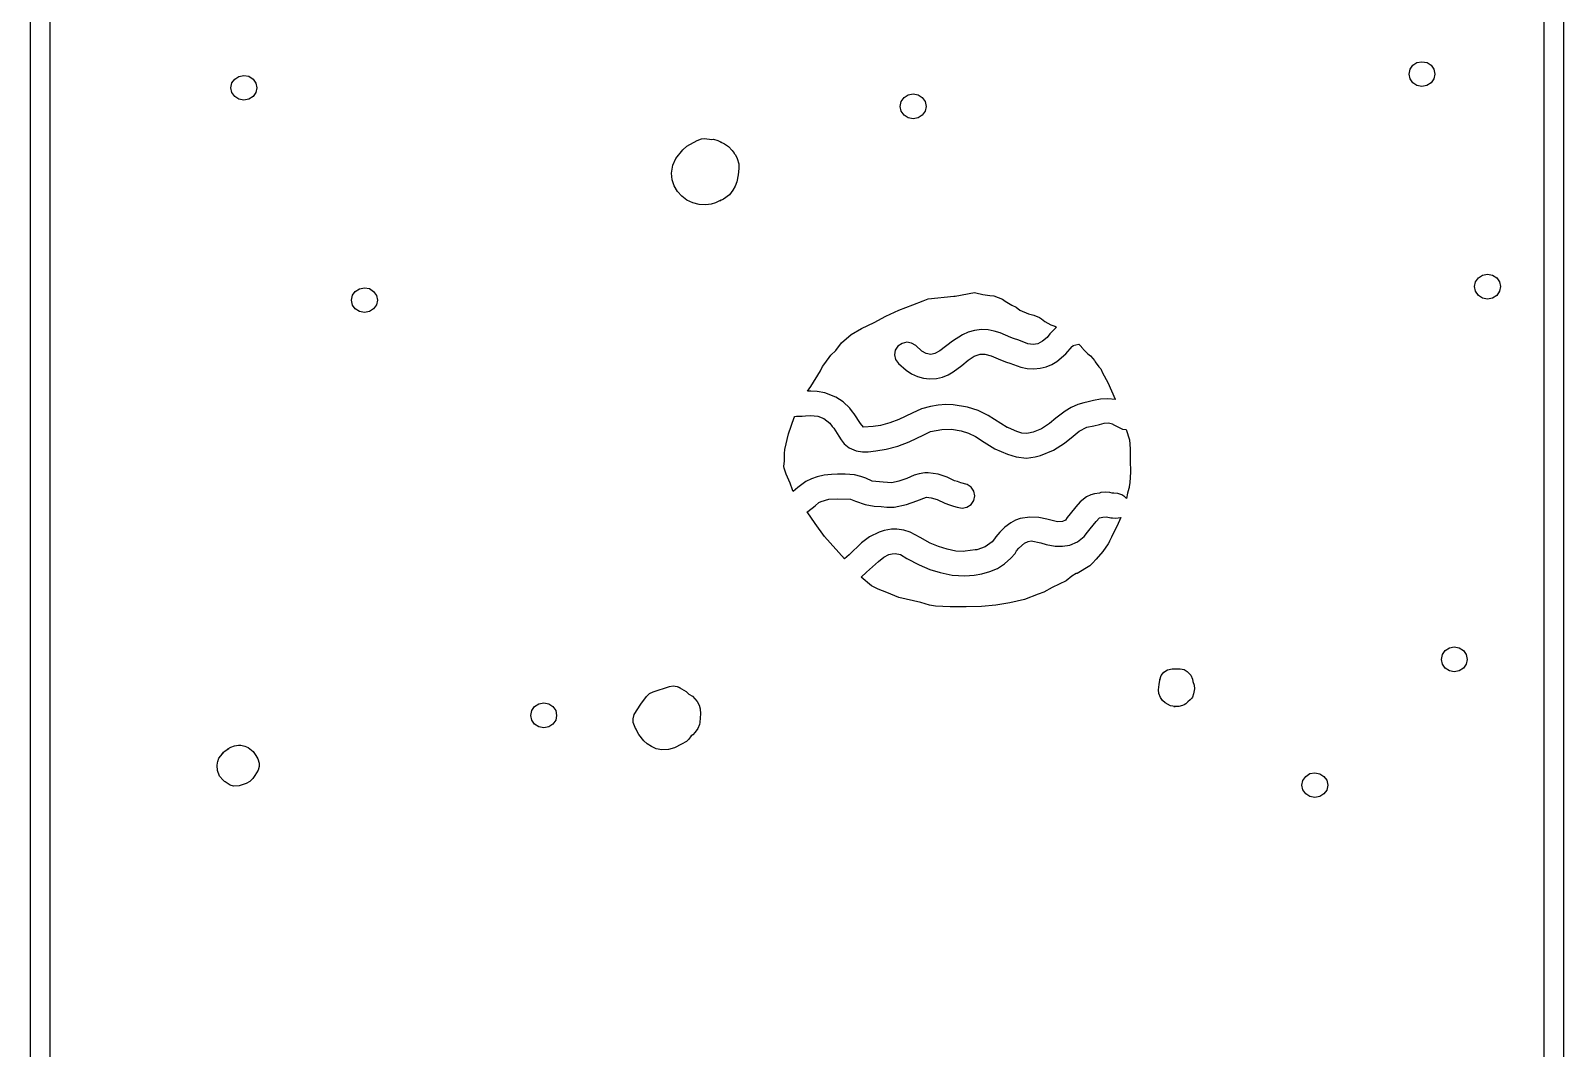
# Model space of a CAD drawing. Extents: x 2 to 598, y 1588 to 7998.
# Drawn here: x 302 to 598, y 5239.5 to 5435.9 of the extents above; entities that cross this region are included whole.
import ezdxf

# ---------------------------------------------------------------- set-up
doc = ezdxf.new("R2010")
doc.units = 0

msp = doc.modelspace()

# ---------------------------------------------------------------- linework, layer by layer
at = {"layer": 'Calque 1'}
for p, q in [((594.282, 5038.53), (594.282, 5834.19)), ((305.718, 5744.7), (305.718, 5127.67)), ((568.401718, 5428.452618), (568.936306, 5429.216083)), ((568.936306, 5429.216083), (569.729134, 5429.730857)), ((569.729134, 5429.730857), (570.69999, 5429.9197)), ((570.69999, 5429.9197), (571.671016, 5429.731004)), ((570.69999, 5429.9197), (570.69999, 5429.9197)), ((571.671016, 5429.731004), (572.464016, 5429.216263)), ((572.464016, 5429.216263), (572.998738, 5428.452741)), ((340.68558, 5424.8759), (340.881599, 5425.810946)), ((340.881599, 5425.810946), (341.416159, 5426.574542)), ((341.416159, 5426.574542), (342.209033, 5427.089416)), ((342.209033, 5427.089416), (343.17999, 5427.2783)), ((343.17999, 5427.2783), (344.134745, 5427.095484)), ((343.17999, 5427.2783), (343.17999, 5427.2783)), ((344.134745, 5427.095484), (344.944163, 5426.574722)), ((344.944163, 5426.574722), (345.485007, 5425.795304)), ((345.485007, 5425.795304), (345.67493, 5424.8759)), ((568.20558, 5427.5177), (568.401718, 5428.452618)), ((568.401599, 5426.582654), (568.20558, 5427.5177)), ((568.936159, 5425.819058), (568.401599, 5426.582654)), ((569.729033, 5425.304184), (568.936159, 5425.819058)), ((572.464163, 5425.818878), (571.654745, 5425.298116)), ((573.005007, 5426.598296), (572.464163, 5425.818878)), ((572.998738, 5428.452741), (573.19493, 5427.5177)), ((573.19493, 5427.5177), (573.005007, 5426.598296)), ((340.881569, 5423.940822), (340.68558, 5424.8759)), ((341.416123, 5423.177194), (340.881569, 5423.940822)), ((342.209008, 5422.662294), (341.416123, 5423.177194)), ((344.9442, 5423.177013), (344.134769, 5422.656226)), ((345.485037, 5423.956465), (344.9442, 5423.177013)), ((345.67493, 5424.8759), (345.485037, 5423.956465)), ((470.123952, 5422.203232), (470.664787, 5422.982683)), ((470.664787, 5422.982683), (471.474214, 5423.503471)), ((471.474214, 5423.503471), (472.42899, 5423.6863)), ((472.42899, 5423.6863), (473.383769, 5423.503474)), ((472.42899, 5423.6863), (472.42899, 5423.6863)), ((473.383769, 5423.503474), (474.1932, 5422.982687)), ((474.1932, 5422.982687), (474.734037, 5422.203235)), ((570.69999, 5425.1153), (569.729033, 5425.304184)), ((571.654745, 5425.298116), (570.69999, 5425.1153)), ((343.17999, 5422.4734), (342.209008, 5422.662294)), ((344.134769, 5422.656226), (343.17999, 5422.4734)), ((469.93406, 5421.2838), (470.123952, 5422.203232)), ((470.123982, 5420.364398), (469.93406, 5421.2838)), ((470.664823, 5419.584981), (470.123982, 5420.364398)), ((474.734007, 5420.364396), (474.193163, 5419.584978)), ((474.92393, 5421.2838), (474.734007, 5420.364396)), ((474.734037, 5422.203235), (474.92393, 5421.2838)), ((471.474238, 5419.064219), (470.664823, 5419.584981)), ((472.42899, 5418.8814), (471.474238, 5419.064219)), ((473.383745, 5419.064216), (472.42899, 5418.8814)), ((474.193163, 5419.584978), (473.383745, 5419.064216)), ((428.73659, 5413.6233), (430.70649, 5414.7312)), ((430.70649, 5414.7312), (431.577526, 5415.03595)), ((431.577526, 5415.03595), (432.14569, 5415.0635)), ((432.14569, 5415.0635), (432.14619, 5415.064)), ((432.14619, 5415.064), (433.55179, 5414.9142)), ((433.55179, 5414.9142), (433.902815, 5414.93375)), ((433.902815, 5414.93375), (434.71503, 5414.6977)), ((434.71503, 5414.6977), (435.452045, 5414.34235)), ((435.452045, 5414.34235), (435.13516, 5414.4517)), ((435.13516, 5414.4517), (435.96767, 5414.0884)), ((435.96767, 5414.0884), (436.759739, 5413.556562)), ((426.032766, 5409.934462), (426.62871, 5411.2007)), ((426.62871, 5411.2007), (427.92268, 5412.8766)), ((427.92268, 5412.8766), (428.73659, 5413.6233)), ((436.759739, 5413.556562), (437.50143, 5412.7794)), ((437.50143, 5412.7794), (437.852545, 5412.250487)), ((437.852545, 5412.250487), (437.84507, 5412.1934)), ((437.84507, 5412.1934), (438.13807, 5411.9097)), ((438.13807, 5411.9097), (438.47036, 5411.2405)), ((438.47036, 5411.2405), (438.747786, 5410.204559)), ((425.7776, 5408.4133), (426.032766, 5409.934462)), ((425.901652, 5407.13542), (425.7776, 5408.4133)), ((438.63623, 5408.0546), (438.376927, 5406.695912)), ((438.793554, 5409.303), (438.63623, 5408.0546)), ((438.747786, 5410.204559), (438.793554, 5409.303)), ((426.294723, 5405.95083), (425.901652, 5407.13542)), ((426.92306, 5404.885478), (426.294723, 5405.95083)), ((437.63422, 5405.1117), (436.965973, 5404.239437)), ((438.090065, 5405.917677), (437.63422, 5405.1117)), ((438.376927, 5406.695912), (438.090065, 5405.917677)), ((427.752907, 5403.965312), (426.92306, 5404.885478)), ((428.750512, 5403.216283), (427.752907, 5403.965312)), ((429.88212, 5402.664339), (428.750512, 5403.216283)), ((431.113978, 5402.335428), (429.88212, 5402.664339)), ((432.41233, 5402.2555), (431.113978, 5402.335428)), ((433.424328, 5402.393728), (432.41233, 5402.2555)), ((434.237179, 5402.65445), (433.424328, 5402.393728)), ((435.27467, 5403.1578), (434.237179, 5402.65445)), ((435.78939, 5403.3614), (435.09553, 5403.034562)), ((435.09553, 5403.034562), (435.27467, 5403.1578)), ((436.965973, 5404.239437), (435.78939, 5403.3614)), ((580.87025, 5386.5092), (581.060173, 5387.428604)), ((581.060173, 5387.428604), (581.601017, 5388.208022)), ((581.601017, 5388.208022), (582.410435, 5388.728784)), ((582.410435, 5388.728784), (583.36519, 5388.9116)), ((583.36519, 5388.9116), (584.319942, 5388.728781)), ((583.36519, 5388.9116), (583.36519, 5388.9116)), ((584.319942, 5388.728781), (585.129357, 5388.208019)), ((585.129357, 5388.208019), (585.670198, 5387.428602)), ((585.670198, 5387.428602), (585.86012, 5386.5092)), ((363.96575, 5383.8851), (364.161772, 5384.820153)), ((364.161772, 5384.820153), (364.69634, 5385.583752)), ((364.69634, 5385.583752), (365.489223, 5386.098625)), ((365.489223, 5386.098625), (366.46019, 5386.2875)), ((366.46019, 5386.2875), (367.414942, 5386.104681)), ((366.46019, 5386.2875), (366.46019, 5386.2875)), ((367.414942, 5386.104681), (368.224357, 5385.583919)), ((368.224357, 5385.583919), (368.765198, 5384.804502)), ((368.765198, 5384.804502), (368.95512, 5383.8851)), ((475.32846, 5384.1288), (480.31109, 5384.6249)), ((480.31109, 5384.6249), (480.54001, 5384.6589)), ((480.54001, 5384.6589), (484.28502, 5385.3859)), ((484.28502, 5385.3859), (484.28519, 5385.3847)), ((484.28519, 5385.3847), (484.286, 5385.38)), ((484.286, 5385.38), (484.55524, 5385.332)), ((484.55524, 5385.332), (485.8704, 5384.9583)), ((485.8704, 5384.9583), (487.248136, 5384.766225)), ((487.248136, 5384.766225), (488.00566, 5384.718)), ((488.00566, 5384.718), (489.70532, 5384.0958)), ((581.060173, 5385.589796), (580.87025, 5386.5092)), ((581.601017, 5384.810378), (581.060173, 5385.589796)), ((582.410435, 5384.289616), (581.601017, 5384.810378)), ((583.36519, 5384.1068), (582.410435, 5384.289616)), ((584.319942, 5384.289619), (583.36519, 5384.1068)), ((585.129357, 5384.810381), (584.319942, 5384.289619)), ((585.670198, 5385.589798), (585.129357, 5384.810381)), ((585.86012, 5386.5092), (585.670198, 5385.589798)), ((364.161742, 5382.950015), (363.96575, 5383.8851)), ((364.696303, 5382.186384), (364.161742, 5382.950015)), ((365.489198, 5381.671486), (364.696303, 5382.186384)), ((366.46019, 5381.4826), (365.489198, 5381.671486)), ((367.414966, 5381.665429), (366.46019, 5381.4826)), ((368.224393, 5382.186217), (367.414966, 5381.665429)), ((368.765228, 5382.965668), (368.224393, 5382.186217)), ((368.95512, 5383.8851), (368.765228, 5382.965668)), ((467.18219, 5380.8049), (469.696651, 5381.933725)), ((469.696651, 5381.933725), (472.39373, 5382.9733)), ((472.39373, 5382.9733), (474.3838, 5383.7443)), ((474.3838, 5383.7443), (475.32846, 5384.1288)), ((489.70532, 5384.0958), (490.17247, 5383.701)), ((490.17247, 5383.701), (491.488149, 5382.913287)), ((491.488149, 5382.913287), (492.31704, 5382.5146)), ((492.31704, 5382.5146), (493.05549, 5381.9621)), ((493.05549, 5381.9621), (494.706851, 5381.240263)), ((460.48903, 5377.2253), (462.488566, 5378.395787)), ((462.488566, 5378.395787), (464.9172, 5379.604)), ((464.9172, 5379.604), (467.18219, 5380.8049)), ((494.706851, 5381.240263), (495.76281, 5380.9787)), ((495.76281, 5380.9787), (496.82218, 5380.5105)), ((496.82218, 5380.5105), (497.19373, 5380.2672)), ((497.19373, 5380.2672), (497.89345, 5379.7876)), ((497.89345, 5379.7876), (499.04944, 5379.106)), ((500.0933, 5378.6424), (498.841321, 5377.405875)), ((499.04944, 5379.106), (499.20292, 5379.03)), ((499.20292, 5379.03), (499.78117, 5378.8465)), ((499.78117, 5378.8465), (500.0933, 5378.6424)), ((457.48716, 5374.1692), (458.56618, 5375.6389)), ((458.56618, 5375.6389), (460.48903, 5377.2253)), ((470.278739, 5375.545359), (469.48692, 5375.0041)), ((471.192888, 5375.745323), (470.278739, 5375.545359)), ((472.118209, 5375.600651), (471.192888, 5375.745323)), ((472.94354, 5375.108), (472.118209, 5375.600651)), ((480.01494, 5375.9834), (477.560175, 5374.11855)), ((481.95628, 5377.224038), (480.01494, 5375.9834)), ((483.071905, 5377.707786), (481.95628, 5377.224038)), ((484.29116, 5378.0572), (483.071905, 5377.707786)), ((485.623837, 5378.218972), (484.29116, 5378.0572)), ((486.896453, 5378.156475), (485.623837, 5378.218972)), ((488.107692, 5377.919416), (486.896453, 5378.156475)), ((489.25624, 5377.5575), (488.107692, 5377.919416)), ((491.29538, 5376.6754), (489.25624, 5377.5575)), ((491.81783, 5376.4702), (491.29538, 5376.6754)), ((492.8705, 5376.1312), (491.81783, 5376.4702)), ((494.60373, 5375.4625), (492.8705, 5376.1312)), ((495.607505, 5375.3219), (494.60373, 5375.4625)), ((496.51264, 5375.4855), (495.607505, 5375.3219)), ((497.413043, 5375.969962), (496.51264, 5375.4855)), ((498.3239, 5376.6885), (497.413043, 5375.969962)), ((498.841321, 5377.405875), (498.3239, 5376.6885)), ((503.24091, 5375.1038), (504.43256, 5375.3627)), ((504.43256, 5375.3627), (504.97207, 5374.8614)), ((455.37102, 5371.6314), (456.56474, 5373.2757)), ((456.56474, 5373.2757), (457.48716, 5374.1692)), ((468.975034, 5374.209415), (468.824521, 5373.318324)), ((468.824521, 5373.318324), (469.031943, 5372.437895)), ((469.48692, 5375.0041), (468.975034, 5374.209415)), ((469.031943, 5372.437895), (469.59386, 5371.6752)), ((474.08455, 5374.0631), (472.94354, 5375.108)), ((474.95789, 5373.595612), (474.08455, 5374.0631)), ((475.82088, 5373.4234), (474.95789, 5373.595612)), ((476.623403, 5373.589878), (475.82088, 5373.4234)), ((477.560175, 5374.11855), (476.623403, 5373.589878)), ((483.07471, 5372.3087), (484.221889, 5373.0552)), ((484.221889, 5373.0552), (485.34899, 5373.4585)), ((485.34899, 5373.4585), (486.253793, 5373.433887)), ((486.253793, 5373.433887), (487.52251, 5373.1536)), ((487.52251, 5373.1536), (489.3317, 5372.3614)), ((500.204974, 5372.053137), (501.92471, 5373.5001)), ((501.92471, 5373.5001), (503.14169, 5374.9651)), ((503.14169, 5374.9651), (503.36857, 5375.0938)), ((503.36857, 5375.0938), (503.24091, 5375.1038)), ((504.97207, 5374.8614), (504.891803, 5374.921498)), ((504.891803, 5374.921498), (504.943325, 5374.817788)), ((504.943325, 5374.817788), (505.50693, 5374.1726)), ((505.50693, 5374.1726), (506.17045, 5373.5272)), ((506.17045, 5373.5272), (506.69496, 5373.1132)), ((506.69496, 5373.1132), (507.12078, 5372.6156)), ((507.12078, 5372.6156), (507.43238, 5372.2445)), ((452.68796, 5367.2383), (454.52197, 5370.2697)), ((454.52197, 5370.2697), (454.91057, 5371.0645)), ((454.91057, 5371.0645), (455.37102, 5371.6314)), ((469.59386, 5371.6752), (471.05735, 5370.3631)), ((471.05735, 5370.3631), (472.140723, 5369.669005)), ((472.140723, 5369.669005), (473.2722, 5369.171662)), ((478.124529, 5369.041081), (479.213263, 5369.47329)), ((479.213263, 5369.47329), (480.185594, 5370.0185)), ((480.185594, 5370.0185), (481.81381, 5371.243794)), ((481.81381, 5371.243794), (483.07471, 5372.3087)), ((489.3317, 5372.3614), (490.49079, 5371.9366)), ((490.49079, 5371.9366), (491.13002, 5371.7294)), ((491.13002, 5371.7294), (493.21517, 5370.9465)), ((493.21517, 5370.9465), (494.46834, 5370.689458)), ((494.46834, 5370.689458), (495.717529, 5370.623712)), ((495.717529, 5370.623712), (496.937945, 5370.740611)), ((496.937945, 5370.740611), (498.1048, 5371.0315)), ((498.1048, 5371.0315), (499.204622, 5371.480542)), ((499.204622, 5371.480542), (500.204974, 5372.053137)), ((507.43238, 5372.2445), (507.60446, 5371.951)), ((507.60446, 5371.951), (508.31812, 5371.0369)), ((508.31812, 5371.0369), (508.64782, 5370.6431)), ((508.64782, 5370.6431), (508.98321, 5369.8359)), ((508.98321, 5369.8359), (510.03585, 5367.9616)), ((452.04667, 5366.288), (452.68796, 5367.2383)), ((473.2722, 5369.171662), (474.423184, 5368.859214)), ((474.423184, 5368.859214), (475.56508, 5368.7198)), ((475.56508, 5368.7198), (476.911198, 5368.772907)), ((476.911198, 5368.772907), (478.124529, 5369.041081)), ((510.03585, 5367.9616), (511.4492, 5364.8016)), ((452.689, 5366.31), (452.04667, 5366.288)), ((452.69203, 5366.3055), (452.689, 5366.31)), ((453.893107, 5366.26115), (452.69203, 5366.3055)), ((455.38025, 5366.0032), (453.893107, 5366.26115)), ((457.50726, 5365.1655), (455.38025, 5366.0032)), ((458.922016, 5364.2651), (457.50726, 5365.1655)), ((460.20682, 5363.0194), (458.922016, 5364.2651)), ((477.28124, 5363.595), (475.7736, 5363.37025)), ((478.745328, 5363.713766), (477.28124, 5363.595)), ((480.168184, 5363.682775), (478.745328, 5363.713766)), ((482.95117, 5363.2157), (480.168184, 5363.682775)), ((504.21293, 5363.7304), (502.950517, 5363.172062)), ((505.371366, 5364.070612), (504.21293, 5363.7304)), ((506.20968, 5364.2369), (505.371366, 5364.070612)), ((507.27527, 5364.4875), (506.20968, 5364.2369)), ((508.62403, 5364.7666), (507.27527, 5364.4875)), ((510.034194, 5364.860837), (508.62403, 5364.7666)), ((511.4874, 5364.7216), (510.034194, 5364.860837)), ((511.4492, 5364.8016), (511.4874, 5364.7216)), ((448.336151, 5358.108262), (449.48483, 5361.2442)), ((449.48483, 5361.2442), (449.57583, 5361.4029)), ((449.57583, 5361.4029), (449.92723, 5361.4649)), ((449.92723, 5361.4649), (450.97937, 5361.5159)), ((450.97937, 5361.5159), (451.66149, 5361.5669)), ((451.66149, 5361.5669), (452.60044, 5361.6039)), ((452.60044, 5361.6039), (452.60089, 5361.6046)), ((452.60089, 5361.6046), (452.601, 5361.6)), ((452.601, 5361.6), (452.604, 5361.6)), ((452.604, 5361.6), (454.02976, 5361.4801)), ((454.02976, 5361.4801), (455.16662, 5361.0326)), ((455.16662, 5361.0326), (456.35933, 5360.1132)), ((460.70395, 5362.3507), (460.20682, 5363.0194)), ((460.747137, 5362.3193), (460.70395, 5362.3507)), ((461.04087, 5361.9672), (460.747137, 5362.3193)), ((462.2811, 5360.0573), (461.04087, 5361.9672)), ((469.67807, 5360.8479), (467.911091, 5360.183187)), ((472.24072, 5362.0716), (469.67807, 5360.8479)), ((474.04216, 5362.9046), (472.24072, 5362.0716)), ((475.7736, 5363.37025), (474.04216, 5362.9046)), ((484.987984, 5362.556637), (482.95117, 5363.2157)), ((486.9473, 5361.6251), (484.987984, 5362.556637)), ((490.57137, 5359.3297), (486.9473, 5361.6251)), ((499.997878, 5361.107887), (498.77604, 5360.0537)), ((501.76966, 5362.4881), (499.997878, 5361.107887)), ((502.950517, 5363.172062), (501.76966, 5362.4881)), ((447.64876, 5355.0327), (448.336151, 5358.108262)), ((456.35933, 5360.1132), (456.81511, 5359.4962)), ((456.81511, 5359.4962), (457.097321, 5359.160738)), ((457.097321, 5359.160738), (457.12673, 5359.1453)), ((457.12673, 5359.1453), (458.09566, 5357.6224)), ((458.09566, 5357.6224), (458.513073, 5356.941759)), ((462.84024, 5359.3643), (462.2811, 5360.0573)), ((464.6882, 5359.508), (462.84024, 5359.3643)), ((466.15528, 5359.7074), (464.6882, 5359.508)), ((467.911091, 5360.183187), (466.15528, 5359.7074)), ((471.64213, 5356.5379), (474.51274, 5357.9032)), ((474.51274, 5357.9032), (475.77261, 5358.5026)), ((475.77261, 5358.5026), (477.94664, 5358.9315)), ((477.94664, 5358.9315), (479.806242, 5359.005188)), ((479.806242, 5359.005188), (481.6844, 5358.669)), ((481.6844, 5358.669), (483.131201, 5358.203863)), ((483.131201, 5358.203863), (484.48009, 5357.56)), ((490.729073, 5359.276959), (490.57137, 5359.3297)), ((491.397843, 5358.99245), (490.729073, 5359.276959)), ((492.46841, 5358.5256), (491.397843, 5358.99245)), ((493.445471, 5358.206087), (492.46841, 5358.5256)), ((494.23162, 5358.1184), (493.445471, 5358.206087)), ((494.71339, 5358.2335), (494.23162, 5358.1184)), ((495.63049, 5358.4341), (494.71339, 5358.2335)), ((497.206036, 5359.064387), (495.63049, 5358.4341)), ((498.77604, 5360.0537), (497.206036, 5359.064387)), ((501.6837, 5356.2692), (503.348641, 5357.624338)), ((503.348641, 5357.624338), (504.50884, 5358.5894)), ((504.50884, 5358.5894), (505.99918, 5359.3486)), ((505.99918, 5359.3486), (507.30712, 5359.6498)), ((507.30712, 5359.6498), (508.42022, 5359.9103)), ((508.42022, 5359.9103), (509.35298, 5360.1118)), ((509.35298, 5360.1118), (510.143039, 5360.21795)), ((510.143039, 5360.21795), (510.92085, 5360.0268)), ((510.92085, 5360.0268), (510.954122, 5359.980147)), ((510.954122, 5359.980147), (511.312307, 5359.78715)), ((511.312307, 5359.78715), (512.22929, 5359.2739)), ((512.22929, 5359.2739), (512.867824, 5358.98759)), ((512.867824, 5358.98759), (513.56461, 5358.8884)), ((513.56461, 5358.8884), (514.22763, 5356.9247)), ((447.55836, 5354.303), (447.64876, 5355.0327)), ((458.513073, 5356.941759), (459.130393, 5356.1369)), ((459.130393, 5356.1369), (460.059491, 5355.370066)), ((460.059491, 5355.370066), (461.41224, 5354.8035)), ((461.41224, 5354.8035), (462.650426, 5354.605894)), ((463.714457, 5354.6181), (465.23837, 5354.8305)), ((465.23837, 5354.8305), (467.19742, 5355.1085)), ((467.19742, 5355.1085), (469.485197, 5355.72615)), ((469.485197, 5355.72615), (471.64213, 5356.5379)), ((484.48009, 5357.56), (486.132851, 5356.4794)), ((486.132851, 5356.4794), (488.23592, 5355.1927)), ((488.23592, 5355.1927), (490.63683, 5354.1607)), ((497.02402, 5353.9225), (499.520337, 5354.92515)), ((499.520337, 5354.92515), (501.6837, 5356.2692)), ((514.22763, 5356.9247), (514.353964, 5355.194612)), ((514.353964, 5355.194612), (514.35267, 5352.9978)), ((447.42661, 5351.7761), (447.57906, 5352.8954)), ((447.49691, 5351.4552), (447.42661, 5351.7761)), ((447.60286, 5353.702), (447.55836, 5354.303)), ((447.57906, 5352.8954), (447.60286, 5353.702)), ((462.650426, 5354.605894), (463.714457, 5354.6181)), ((490.63683, 5354.1607), (492.328699, 5353.6266)), ((492.328699, 5353.6266), (494.32755, 5353.4114)), ((494.32755, 5353.4114), (495.96821, 5353.618612)), ((495.96821, 5353.618612), (497.02402, 5353.9225)), ((514.35267, 5352.9978), (514.393307, 5350.698412)), ((447.934323, 5350.321325), (447.49691, 5351.4552)), ((448.69116, 5348.5897), (447.934323, 5350.321325)), ((451.72817, 5348.8682), (450.143656, 5347.722)), ((452.80151, 5349.371), (451.72817, 5348.8682)), ((453.901769, 5349.778975), (452.80151, 5349.371)), ((455.24115, 5350.1193), (453.901769, 5349.778975)), ((456.65962, 5350.26375), (455.24115, 5350.1193)), ((457.84718, 5350.2681), (456.65962, 5350.26375)), ((459.307097, 5350.2889), (457.84718, 5350.2681)), ((461.11314, 5350.1555), (459.307097, 5350.2889)), ((462.354382, 5349.870397), (461.11314, 5350.1555)), ((463.322356, 5349.5117), (462.354382, 5349.870397)), ((464.53825, 5348.9747), (463.322356, 5349.5117)), ((466.65388, 5348.7375), (464.53825, 5348.9747)), ((468.33491, 5348.6435), (466.65388, 5348.7375)), ((469.662504, 5348.919813), (468.33491, 5348.6435)), ((471.21122, 5349.4905), (469.662504, 5348.919813)), ((472.608465, 5350.094038), (471.21122, 5349.4905)), ((473.566112, 5350.380811), (472.608465, 5350.094038)), ((474.718, 5350.54), (473.566112, 5350.380811)), ((475.31474, 5350.5445), (474.71789, 5350.5345)), ((474.71789, 5350.5345), (474.718, 5350.54)), ((477.266367, 5350.279362), (475.31474, 5350.5445)), ((478.98842, 5349.7038), (477.266367, 5350.279362)), ((480.42347, 5349.0335), (478.98842, 5349.7038)), ((480.96763, 5348.8583), (480.42347, 5349.0335)), ((481.66423, 5348.617), (480.96763, 5348.8583)), ((514.393307, 5350.698412), (514.28807, 5348.673)), ((449.13505, 5347.2735), (448.69116, 5348.5897)), ((449.25236, 5346.9247), (449.13505, 5347.2735)), ((450.143656, 5347.722), (449.25236, 5346.9247)), ((473.13606, 5345.1563), (474.98557, 5345.8322)), ((474.98557, 5345.8322), (475.928859, 5345.733937)), ((482.83212, 5348.2827), (481.66423, 5348.617)), ((483.636748, 5347.759118), (482.83212, 5348.2827)), ((484.152547, 5347.005232), (483.636748, 5347.759118)), ((484.14832, 5345.2028), (484.337183, 5346.120105)), ((484.337183, 5346.120105), (484.152547, 5347.005232)), ((505.89995, 5345.9381), (504.660884, 5344.9543)), ((506.723657, 5346.324658), (505.89995, 5345.9381)), ((507.455697, 5346.522187), (506.723657, 5346.324658)), ((508.43159, 5346.6352), (507.455697, 5346.522187)), ((508.694997, 5346.733925), (508.43159, 5346.6352)), ((509.54987, 5346.8352), (508.694997, 5346.733925)), ((510.4325, 5346.7532), (509.54987, 5346.8352)), ((510.85676, 5346.6431), (510.4325, 5346.7532)), ((510.92236, 5346.6201), (510.85676, 5346.6431)), ((511.19263, 5346.6201), (510.92236, 5346.6201)), ((511.96828, 5346.5591), (511.19263, 5346.6201)), ((512.743045, 5346.324125), (511.96828, 5346.5591)), ((513.10051, 5346.0563), (512.743045, 5346.324125)), ((513.24728, 5345.9903), (513.10051, 5346.0563)), ((513.36772, 5345.8706), (513.191775, 5346.04935)), ((513.191775, 5346.04935), (513.44312, 5345.7856)), ((513.44312, 5345.7856), (513.24728, 5345.9903)), ((513.61058, 5345.6319), (513.36772, 5345.8706)), ((513.82452, 5346.5972), (513.61058, 5345.6319)), ((514.077581, 5347.5066), (513.82452, 5346.5972)), ((514.16094, 5347.7428), (514.077581, 5347.5066)), ((514.165956, 5347.820375), (514.16094, 5347.7428)), ((514.28807, 5348.673), (514.165956, 5347.820375)), ((451.95338, 5343.0184), (452.06811, 5343.0604)), ((453.49849, 5340.7865), (451.95338, 5343.0184)), ((452.06811, 5343.0604), (453.480001, 5344.182)), ((453.480001, 5344.182), (454.24213, 5344.8242)), ((454.24213, 5344.8242), (454.68189, 5345.0185)), ((454.68189, 5345.0185), (456.12213, 5345.482)), ((456.12213, 5345.482), (457.86774, 5345.553)), ((457.86774, 5345.553), (460.33582, 5345.501)), ((460.33582, 5345.501), (461.2937, 5345.117113)), ((461.2937, 5345.117113), (463.19403, 5344.4417)), ((463.19403, 5344.4417), (464.90479, 5344.132975)), ((464.90479, 5344.132975), (466.28222, 5344.0365)), ((466.28222, 5344.0365), (467.332992, 5343.941512)), ((467.332992, 5343.941512), (468.76475, 5343.9465)), ((468.76475, 5343.9465), (471.128402, 5344.414862)), ((471.128402, 5344.414862), (473.13606, 5345.1563)), ((475.928859, 5345.733937), (477.05469, 5345.3779)), ((477.05469, 5345.3779), (478.53368, 5344.6896)), ((478.53368, 5344.6896), (479.42768, 5344.3878)), ((479.42768, 5344.3878), (480.22556, 5344.1155)), ((480.22556, 5344.1155), (480.95007, 5343.9351)), ((480.95007, 5343.9351), (481.902663, 5343.753268)), ((481.902663, 5343.753268), (482.821819, 5343.931125)), ((482.821819, 5343.931125), (483.604663, 5344.427895)), ((483.604663, 5344.427895), (484.14832, 5345.2028)), ((503.87166, 5344.0194), (502.74977, 5342.6282)), ((504.660884, 5344.9543), (503.87166, 5344.0194)), ((455.30459, 5338.2709), (453.49849, 5340.7865)), ((490.11283, 5340.04185), (489.17074, 5339.1106)), ((491.2714, 5340.9152), (490.11283, 5340.04185)), ((492.180156, 5341.400707), (491.2714, 5340.9152)), ((493.101799, 5341.732659), (492.180156, 5341.400707)), ((494.937914, 5342.016325), (493.101799, 5341.732659)), ((496.688077, 5341.927053), (494.937914, 5342.016325)), ((498.26062, 5341.6257), (496.688077, 5341.927053)), ((500.30754, 5341.0722), (498.26062, 5341.6257)), ((501.242634, 5341.1867), (500.30754, 5341.0722)), ((501.85009, 5341.4479), (501.242634, 5341.1867)), ((502.19838, 5341.9172), (501.85009, 5341.4479)), ((502.74977, 5342.6282), (502.19838, 5341.9172)), ((506.63427, 5339.7659), (507.77838, 5341.1844)), ((507.77838, 5341.1844), (508.41555, 5341.8836)), ((508.41555, 5341.8836), (509.05997, 5341.9646)), ((509.05997, 5341.9646), (509.74571, 5342.0396)), ((509.74569, 5342.0425), (510.62882, 5341.8916)), ((509.74571, 5342.0396), (509.74569, 5342.0425)), ((510.62882, 5341.8916), (510.95957, 5341.8816)), ((512.02047, 5340.7779), (510.75751, 5338.1497)), ((510.95957, 5341.8816), (511.50734, 5341.7836)), ((511.50734, 5341.7836), (512.50831, 5341.952)), ((512.50831, 5341.952), (512.02047, 5340.7779)), ((459.1421, 5333.9605), (455.30459, 5338.2709)), ((462.485487, 5337.0491), (460.04695, 5334.7548)), ((464.010038, 5338.182113), (462.485487, 5337.0491)), ((465.84195, 5339.1235), (464.010038, 5338.182113)), ((466.818457, 5339.418275), (465.84195, 5339.1235)), ((467.53536, 5339.5437), (466.818457, 5339.418275)), ((468.24436, 5339.655137), (467.53536, 5339.5437)), ((469.29185, 5339.6822), (468.24436, 5339.655137)), ((470.647294, 5339.472909), (469.29185, 5339.6822)), ((471.827675, 5339.084875), (470.647294, 5339.472909)), ((473.78873, 5338.0668), (471.827675, 5339.084875)), ((475.74781, 5336.9805), (473.78873, 5338.0668)), ((477.304884, 5336.351775), (475.74781, 5336.9805)), ((487.68608, 5337.2523), (486.354519, 5336.246662)), ((488.16461, 5337.7882), (487.68608, 5337.2523)), ((488.41369, 5338.2249), (488.16461, 5337.7882)), ((489.17074, 5339.1106), (488.41369, 5338.2249)), ((492.83923, 5335.9952), (493.95958, 5336.9806)), ((493.95958, 5336.9806), (494.622367, 5337.315467)), ((494.622367, 5337.315467), (495.243786, 5337.410362)), ((495.243786, 5337.410362), (497.06224, 5337.0596)), ((497.06224, 5337.0596), (498.133764, 5336.720362)), ((502.72188, 5336.621537), (504.146333, 5337.225311)), ((504.146333, 5337.225311), (505.45656, 5338.2658)), ((505.45656, 5338.2658), (506.11855, 5339.1003)), ((506.11855, 5339.1003), (506.63427, 5339.7659)), ((510.14257, 5336.8857), (510.11107, 5336.8227)), ((510.36529, 5337.343), (510.14257, 5336.8857)), ((510.75751, 5338.1497), (510.36529, 5337.343)), ((460.04695, 5334.7548), (459.1421, 5333.9605)), ((465.731753, 5333.463512), (466.748448, 5334.245895)), ((466.748448, 5334.245895), (467.71054, 5334.7701)), ((467.71054, 5334.7701), (468.35753, 5334.9004)), ((468.35753, 5334.9004), (468.96009, 5334.9834)), ((468.96009, 5334.9834), (469.992061, 5334.764362)), ((469.992061, 5334.764362), (471.24211, 5334.0465)), ((471.24211, 5334.0465), (473.57066, 5332.7639)), ((479.03184, 5335.8204), (477.304884, 5336.351775)), ((480.700079, 5335.448162), (479.03184, 5335.8204)), ((482.21459, 5335.3517), (480.700079, 5335.448162)), ((482.48932, 5335.407052), (482.21459, 5335.3517)), ((483.455799, 5335.540937), (482.48932, 5335.407052)), ((484.432768, 5335.66573), (483.455799, 5335.540937)), ((484.73897, 5335.6938), (484.432768, 5335.66573)), ((486.354519, 5336.246662), (484.73897, 5335.6938)), ((490.080201, 5332.985745), (491.32822, 5334.108)), ((491.32822, 5334.108), (492.10906, 5334.9999)), ((492.10906, 5334.9999), (492.42169, 5335.5182)), ((492.42169, 5335.5182), (492.83923, 5335.9952)), ((498.133764, 5336.720362), (499.86465, 5336.3827)), ((499.86465, 5336.3827), (501.26679, 5336.36912)), ((501.26679, 5336.36912), (502.72188, 5336.621537)), ((509.034454, 5335.387037), (507.74636, 5333.8958)), ((510.11107, 5336.8227), (509.034454, 5335.387037)), ((462.40181, 5330.4019), (463.45136, 5331.3719)), ((463.45136, 5331.3719), (465.731753, 5333.463512)), ((473.57066, 5332.7639), (475.65215, 5331.9174)), ((475.65215, 5331.9174), (477.66341, 5331.2983)), ((477.66341, 5331.2983), (479.93701, 5330.7929)), ((484.211675, 5330.818), (485.69962, 5331.0761)), ((485.69962, 5331.0761), (487.221363, 5331.481111)), ((487.221363, 5331.481111), (488.696403, 5332.113887)), ((488.696403, 5332.113887), (490.080201, 5332.985745)), ((503.938184, 5331.0952), (503.0774, 5330.619)), ((504.10575, 5331.1208), (503.938184, 5331.0952)), ((506.55936, 5332.6323), (504.10575, 5331.1208)), ((507.0934, 5333.129687), (506.55936, 5332.6323)), ((507.74636, 5333.8958), (507.0934, 5333.129687)), ((464.38103, 5328.7607), (462.40181, 5330.4019)), ((465.69215, 5328.078175), (464.38103, 5328.7607)), ((467.34002, 5327.4393), (465.69215, 5328.078175)), ((479.93701, 5330.7929), (482.43831, 5330.6472)), ((482.43831, 5330.6472), (484.211675, 5330.818)), ((499.30759, 5328.4388), (497.66067, 5327.4884)), ((501.96893, 5329.6955), (499.30759, 5328.4388)), ((503.0774, 5330.619), (501.96893, 5329.6955)), ((469.69594, 5326.4818), (467.34002, 5327.4393)), ((473.88691, 5325.5009), (469.69594, 5326.4818)), ((475.59276, 5325.0214), (473.88691, 5325.5009)), ((491.114073, 5325.439087), (488.380688, 5325.001725)), ((493.95547, 5326.1097), (491.114073, 5325.439087)), ((496.59974, 5327.1355), (493.95547, 5326.1097)), ((497.66067, 5327.4884), (496.59974, 5327.1355)), ((476.74928, 5324.8224), (475.59276, 5325.0214)), ((479.551573, 5324.687475), (476.74928, 5324.8224)), ((482.63987, 5324.6922), (479.551573, 5324.687475)), ((485.605793, 5324.763975), (482.63987, 5324.6922)), ((488.380688, 5325.001725), (485.605793, 5324.763975)), ((574.635673, 5315.455304), (575.176517, 5316.234722)), ((575.176517, 5316.234722), (575.985935, 5316.755484)), ((575.985935, 5316.755484), (576.94069, 5316.9383)), ((576.94069, 5316.9383), (577.911653, 5316.749422)), ((576.94069, 5316.9383), (576.94069, 5316.9383)), ((577.911653, 5316.749422), (578.704534, 5316.234548)), ((578.704534, 5316.234548), (579.239099, 5315.470951)), ((574.44575, 5314.5359), (574.635673, 5315.455304)), ((574.635673, 5313.616496), (574.44575, 5314.5359)), ((575.176517, 5312.837078), (574.635673, 5313.616496)), ((579.239099, 5313.600849), (578.704534, 5312.837252)), ((579.239099, 5315.470951), (579.43512, 5314.5359)), ((579.43512, 5314.5359), (579.239099, 5313.600849)), ((519.91314, 5309.67), (520.04286, 5310.501388)), ((520.04286, 5310.501388), (520.083946, 5310.699333)), ((520.08057, 5310.5944), (520.331045, 5311.409933)), ((520.083946, 5310.699333), (520.08057, 5310.5944)), ((520.331045, 5311.409933), (520.847186, 5312.069144)), ((520.847186, 5312.069144), (521.567451, 5312.516933)), ((521.567451, 5312.516933), (522.4303, 5312.6982)), ((522.4303, 5312.6982), (523.47157, 5312.7482)), ((523.47157, 5312.7482), (523.47209, 5312.7551)), ((523.47209, 5312.7551), (523.472, 5312.75)), ((523.472, 5312.75), (523.97688, 5312.74)), ((523.97688, 5312.74), (524.768361, 5312.573764)), ((524.768361, 5312.573764), (525.378462, 5312.236612)), ((525.378462, 5312.236612), (526.07029, 5311.4879)), ((526.07029, 5311.4879), (526.39379, 5310.6941)), ((526.39379, 5310.6941), (526.47229, 5310.2895)), ((526.47229, 5310.2895), (526.46829, 5310.3005)), ((526.46829, 5310.3005), (526.687617, 5309.5667)), ((575.985935, 5312.316316), (575.176517, 5312.837078)), ((576.94069, 5312.1335), (575.985935, 5312.316316)), ((577.911653, 5312.322378), (576.94069, 5312.1335)), ((578.704534, 5312.837252), (577.911653, 5312.322378)), ((419.821474, 5305.89695), (420.94683, 5307.385)), ((420.94683, 5307.385), (421.49483, 5307.948441)), ((421.49483, 5307.948441), (422.20257, 5308.311)), ((422.20257, 5308.311), (425.38944, 5309.3383)), ((425.38944, 5309.3383), (426.10517, 5309.4233)), ((426.10517, 5309.4233), (426.10599, 5309.4204)), ((426.10599, 5309.4204), (426.106, 5309.42)), ((426.106, 5309.42), (426.873005, 5309.299225)), ((426.873005, 5309.299225), (427.25064, 5309.1126)), ((427.25064, 5309.1126), (427.13798, 5309.1756)), ((427.13798, 5309.1756), (427.459448, 5309.05135)), ((427.40359, 5309.0717), (427.25064, 5309.1127)), ((427.25064, 5309.1127), (428.60043, 5308.3603)), ((427.459448, 5309.05135), (427.40359, 5309.0717)), ((428.60043, 5308.3603), (429.14045, 5307.843)), ((429.14045, 5307.843), (429.8019, 5307.4218)), ((429.8019, 5307.4218), (430.704691, 5306.423187)), ((519.806979, 5308.648525), (519.91314, 5309.67)), ((519.894705, 5307.983372), (519.806979, 5308.648525)), ((520.19323, 5307.1688), (519.894705, 5307.983372)), ((526.60471, 5307.9002), (526.355259, 5307.25165)), ((526.742658, 5308.841684), (526.60471, 5307.9002)), ((526.687617, 5309.5667), (526.742658, 5308.841684)), ((398.59296, 5303.736), (398.782852, 5304.655432)), ((398.782852, 5304.655432), (399.323687, 5305.434883)), ((399.323687, 5305.434883), (400.133114, 5305.955671)), ((400.133114, 5305.955671), (401.08789, 5306.1385)), ((401.08789, 5306.1385), (402.042669, 5305.955674)), ((401.08789, 5306.1385), (401.08789, 5306.1385)), ((402.042669, 5305.955674), (402.8521, 5305.434887)), ((402.8521, 5305.434887), (403.392937, 5304.655435)), ((403.392937, 5304.655435), (403.58283, 5303.736)), ((418.5759, 5303.9211), (419.821474, 5305.89695)), ((430.704691, 5306.423187), (431.079491, 5305.731305)), ((431.079491, 5305.731305), (431.30722, 5304.9868)), ((431.30722, 5304.9868), (431.389186, 5304.022037)), ((520.587958, 5306.588902), (520.19323, 5307.1688)), ((521.102621, 5306.126837), (520.587958, 5306.588902)), ((522.13574, 5305.6071), (521.102621, 5306.126837)), ((523.04784, 5305.4785), (522.13574, 5305.6071)), ((522.762862, 5305.477498), (523.04784, 5305.4785)), ((522.786926, 5305.439662), (522.762862, 5305.477498)), ((523.74597, 5305.4585), (522.786926, 5305.439662)), ((524.480838, 5305.627), (523.74597, 5305.4585)), ((524.74694, 5305.7892), (524.480838, 5305.627)), ((525.07044, 5305.9954), (524.74694, 5305.7892)), ((525.51021, 5306.3427), (525.07044, 5305.9954)), ((525.91639, 5306.7271), (525.51021, 5306.3427)), ((526.16391, 5307.015), (525.91639, 5306.7271)), ((526.355259, 5307.25165), (526.16391, 5307.015)), ((398.782882, 5302.816598), (398.59296, 5303.736)), ((399.323723, 5302.037181), (398.782882, 5302.816598)), ((400.133138, 5301.516419), (399.323723, 5302.037181)), ((401.08789, 5301.3336), (400.133138, 5301.516419)), ((402.042645, 5301.516416), (401.08789, 5301.3336)), ((402.852063, 5302.037178), (402.042645, 5301.516416)), ((403.392907, 5302.816596), (402.852063, 5302.037178)), ((403.58283, 5303.736), (403.392907, 5302.816596)), ((418.33218, 5303.098994), (418.5759, 5303.9211)), ((418.360095, 5302.35635), (418.33218, 5303.098994)), ((418.71801, 5301.3796), (418.360095, 5302.35635)), ((418.895379, 5301.076713), (418.71801, 5301.3796)), ((431.166415, 5301.9425), (430.85083, 5301.201)), ((431.22757, 5302.3828), (431.166415, 5301.9425)), ((431.32782, 5303.2603), (431.22757, 5302.3828)), ((431.389186, 5304.022037), (431.32782, 5303.2603)), ((419.449038, 5300.075337), (418.80481, 5301.2806)), ((418.80481, 5301.2806), (418.895379, 5301.076713)), ((420.41194, 5298.8358), (419.449038, 5300.075337)), ((421.067482, 5298.239281), (420.41194, 5298.8358)), ((428.6427, 5298.7221), (427.7115, 5298.1914)), ((429.08609, 5299.1484), (428.6427, 5298.7221)), ((429.58684, 5299.7587), (429.08609, 5299.1484)), ((429.86692, 5299.9995), (429.58684, 5299.7587)), ((430.349391, 5300.489738), (429.86692, 5299.9995)), ((430.85083, 5301.201), (430.349391, 5300.489738)), ((338.120054, 5294.834575), (338.37189, 5295.4537)), ((338.37189, 5295.4537), (339.04266, 5296.3328)), ((338.933884, 5296.21185), (339.26377, 5296.6041)), ((339.08756, 5296.3638), (338.933884, 5296.21185)), ((339.04266, 5296.3328), (339.155575, 5296.43875)), ((339.155575, 5296.43875), (339.08756, 5296.3638)), ((339.26377, 5296.6041), (339.54129, 5296.8878)), ((339.54129, 5296.8878), (340.27975, 5297.3348)), ((340.09578, 5297.2548), (340.65852, 5297.5948)), ((340.27975, 5297.3348), (340.09578, 5297.2548)), ((340.65852, 5297.5948), (341.352154, 5297.85155)), ((341.352154, 5297.85155), (342.168, 5297.9772)), ((342.16699, 5297.9772), (342.59488, 5297.9632)), ((342.168, 5297.9772), (342.16699, 5297.9772)), ((342.59488, 5297.9632), (343.377299, 5297.803112)), ((343.377299, 5297.803112), (344.0368, 5297.5051)), ((344.0368, 5297.5051), (344.97769, 5296.7338)), ((344.97769, 5296.7338), (345.51666, 5295.995987)), ((345.51666, 5295.995987), (345.84533, 5295.3334)), ((421.868834, 5297.708875), (421.067482, 5298.239281)), ((422.809901, 5297.308106), (421.868834, 5297.708875)), ((423.88459, 5297.1005), (422.809901, 5297.308106)), ((425.197591, 5297.148138), (423.88459, 5297.1005)), ((426.3723, 5297.4633), (425.197591, 5297.148138)), ((427.7045, 5298.1914), (426.3723, 5297.4633)), ((427.7115, 5298.1914), (427.7045, 5298.1914)), ((338.04372, 5294.0869), (338.09492, 5294.5603)), ((338.06542, 5293.072), (338.04372, 5294.0869)), ((338.502586, 5292.00265), (338.06542, 5293.072)), ((338.09492, 5294.5603), (338.120054, 5294.834575)), ((345.91713, 5293.1878), (345.320284, 5292.155875)), ((345.84533, 5295.3334), (346.114934, 5294.50585)), ((346.121761, 5293.888422), (345.91713, 5293.1878)), ((346.114934, 5294.50585), (346.121761, 5293.888422)), ((548.24678, 5291.964387), (549.056211, 5292.485174)), ((549.056211, 5292.485174), (550.01099, 5292.668)), ((550.01099, 5292.668), (550.981969, 5292.479103)), ((550.01099, 5292.668), (550.01099, 5292.668)), ((339.16407, 5291.206), (338.502586, 5292.00265)), ((339.45501, 5290.9801), (339.16407, 5291.206)), ((339.54801, 5290.8851), (339.45501, 5290.9801)), ((340.52313, 5290.2887), (339.54801, 5290.8851)), ((341.198453, 5290.064787), (340.52313, 5290.2887)), ((342.29046, 5290.127), (341.198453, 5290.064787)), ((343.64645, 5290.5926), (342.29046, 5290.127)), ((344.355655, 5290.977442), (343.64645, 5290.5926)), ((344.89443, 5291.5651), (344.355655, 5290.977442)), ((345.320284, 5292.155875), (344.89443, 5291.5651)), ((547.51605, 5290.2655), (547.705943, 5291.184935)), ((547.705973, 5289.346096), (547.51605, 5290.2655)), ((547.705943, 5291.184935), (548.24678, 5291.964387)), ((550.981969, 5292.479103), (551.774851, 5291.964203)), ((551.774851, 5291.964203), (552.309402, 5291.200576)), ((552.50539, 5290.2655), (552.309372, 5289.330456)), ((552.309402, 5291.200576), (552.50539, 5290.2655)), ((548.246817, 5288.566678), (547.705973, 5289.346096)), ((549.056235, 5288.045916), (548.246817, 5288.566678)), ((550.01099, 5287.8631), (549.056235, 5288.045916)), ((550.981944, 5288.051987), (550.01099, 5287.8631)), ((551.774814, 5288.566862), (550.981944, 5288.051987)), ((552.309372, 5289.330456), (551.774814, 5288.566862))]:
    msp.add_line(p, q, dxfattribs=at)
at = {"layer": 'coupe'}
for p, q in [((302, 5028.36), (302, 5844.36)), ((598, 5844.36), (598, 5028.36))]:
    msp.add_line(p, q, dxfattribs=at)

doc.saveas('drawing.dxf')
